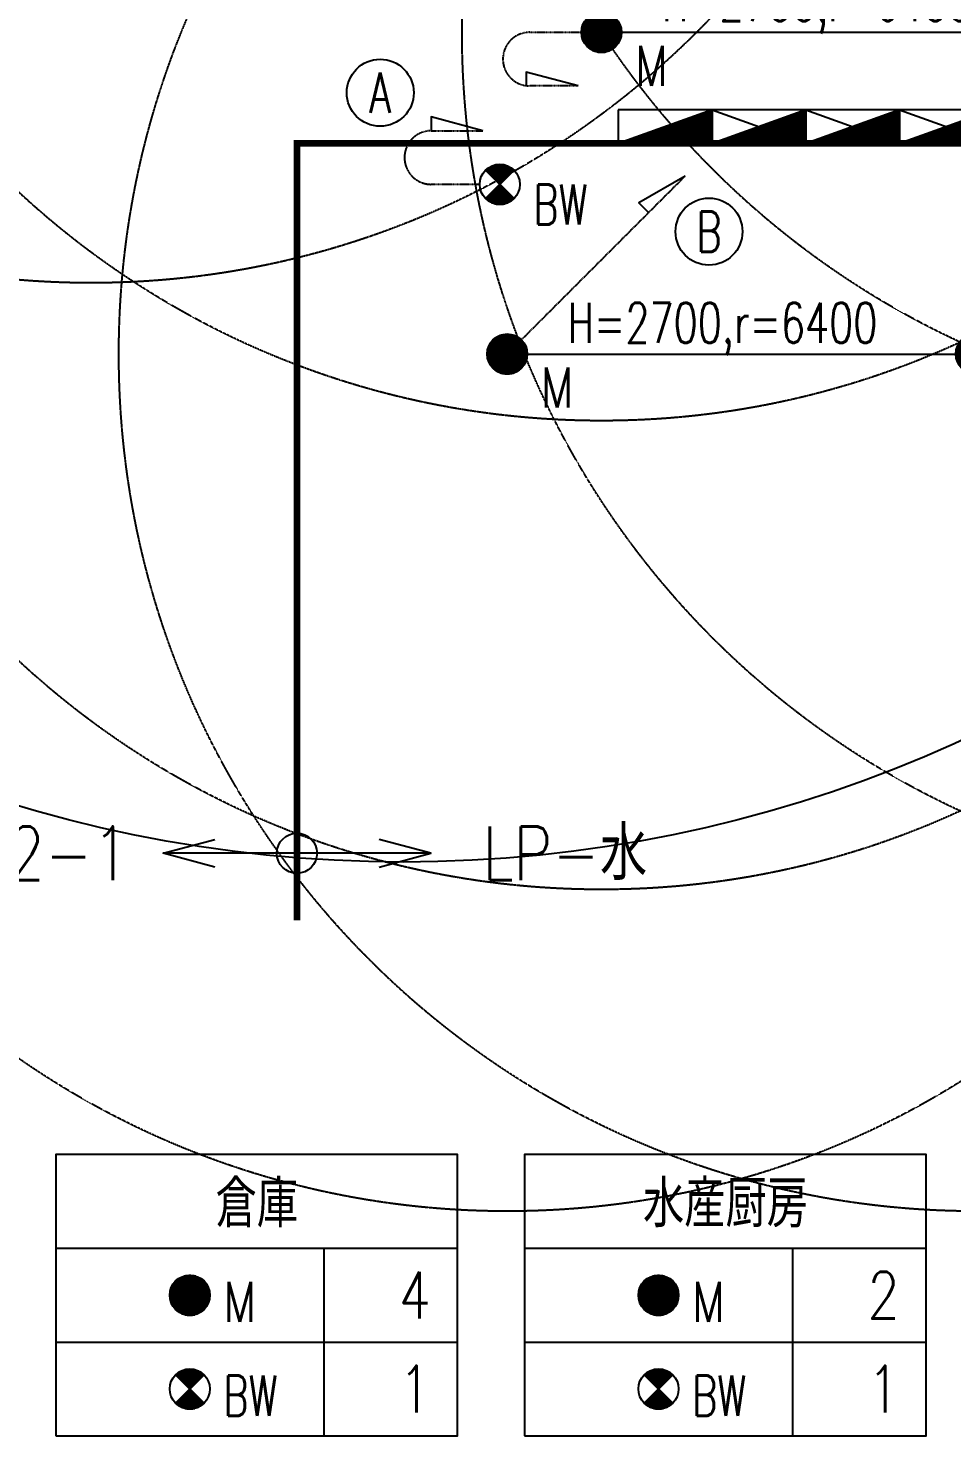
# Model space of a CAD drawing. Header units: millimetres. Extents: x 3825 to 176605, y 1457 to 56850.
# Drawn here: x 111144 to 118042, y 10875 to 21385 of the extents above; entities that cross this region are included whole.
import ezdxf
from ezdxf.enums import TextEntityAlignment as Align

# ---------------------------------------------------------------- set-up
doc = ezdxf.new("R2010")
doc.units = ezdxf.units.MM
doc.header["$LTSCALE"] = 0.2
doc.set_wipeout_variables(frame=1)
for name, pattern in [('CENTER', [50.8, 31.75, -6.35, 6.35, -6.35]), ('HIDDEN2', [4.7625, 3.175, -1.5875]), ('PHANTOM', [63.5, 31.75, -6.35, 6.35, -6.35, 6.35, -6.35])]:
    doc.linetypes.add(name, pattern=pattern)
doc.layers.get('Defpoints').update_dxf_attribs({"color": 5})
for name, color, linetype in [('1_シンボル', 2, 'Continuous'), ('1_回路番号', 4, 'Continuous'), ('1_文字', 3, 'Continuous'), ('1_範囲円', 7, 'HIDDEN2'), ('1_配線_1', 1, 'Continuous'), ('1_配線_4', 1, 'CENTER'), ('1_電源区画', 4, 'Continuous')]:
    doc.layers.add(name, color=color, linetype=linetype)
doc.layers.add('kakure', color=5, linetype='Continuous', plot=False)
doc.styles.get("Standard").update_dxf_attribs({"font": 'simplex.shx', "width": 0.8, "bigfont": 'extfont2.shx'})
pattern_1 = [(0, (-51500, -19500), (0, 3.175), [])]

# ---------------------------------------------------------------- blocks, each defined once
blk = doc.blocks.new('EL-避難口誘導灯')
at = {"linetype": 'ByBlock'}
h = blk.add_hatch(dxfattribs=at)
h.set_pattern_fill('LINE', color=0, style=0)
h.set_pattern_definition(pattern_1)
h.paths.add_polyline_path([(-106, 106), (0, 0), (106, 106, 0.414214)])
h = blk.add_hatch(dxfattribs=at)
h.set_pattern_fill('LINE', color=0, style=0)
h.set_pattern_definition(pattern_1)
h.paths.add_polyline_path([(-106, -106, 0.414214), (106, -106), (0, 0)])
at = {"color": 0, "linetype": 'ByBlock'}
for p, q in [((-106, 106), (106, -106)), ((-106, -106), (106, 106))]:
    blk.add_line(p, q, dxfattribs=at)
blk.add_circle((0, 0), 150, dxfattribs=at)
blk = doc.blocks.new('L-電灯分電盤')
at = {"linetype": 'ByBlock'}
h = blk.add_hatch(dxfattribs=at)
h.set_pattern_fill('LINE', color=0, style=0)
h.set_pattern_definition([(0, (-9550, -23375), (0, 3.175), [])])
h.paths.add_polyline_path([(350, 250), (-350, 0), (350, 0)])
at = {"color": 0, "linetype": 'ByBlock'}
for p, q in [((350, 250), (-350, 0)), ((350, 250), (-350, 250)), ((-350, 250), (-350, 0)), ((350, 0), (350, 250)), ((-350, 0), (350, 0))]:
    blk.add_line(p, q, dxfattribs=at)
blk = doc.blocks.new('B-電灯動力盤 A')
at = {"linetype": 'ByBlock'}
h = blk.add_hatch(dxfattribs=at)
h.set_pattern_fill('LINE', color=0, style=0)
h.set_pattern_definition([(0, (-9500, -23375), (0, 3.175), [])])
h.paths.add_polyline_path([(350, 250), (-350, 0), (350, 0)])
at = {"color": 0, "linetype": 'ByBlock', "lineweight": -2}
blk.add_line((-350, 250), (350, 0), dxfattribs=at)
at = {"color": 0, "linetype": 'ByBlock'}
for p, q in [((350, 250), (-350, 0)), ((350, 250), (-350, 250)), ((-350, 250), (-350, 0)), ((350, 0), (350, 250)), ((-350, 0), (350, 0))]:
    blk.add_line(p, q, dxfattribs=at)
blk = doc.blocks.new('2_非常照明_埋込中天井（H2700R6400）')
at = {"layer": '1_シンボル', "linetype": 'ByBlock'}
h = blk.add_hatch(dxfattribs=at)
h.set_pattern_fill('LINE', color=256, style=0)
h.set_pattern_definition([(0, (-30500, -18700), (0, 3.175), [])])
edge = h.paths.add_edge_path()
edge.add_arc((0, 0), 150, 0, 360)
blk.add_circle((0, 0), 150, dxfattribs=at)
at = {"layer": '1_範囲円'}
blk.add_circle((0, 0), 6400, dxfattribs=at)
at = {"layer": 'kakure'}
blk.add_line((0, 0), (6400, 0), dxfattribs=at)
at = {"layer": 'kakure', "width": 0.7}
blk.add_text('H=2700,r=6400', height=300, dxfattribs=at).set_placement((451, 233), align=Align.MIDDLE_LEFT)

msp = doc.modelspace()

# ---------------------------------------------------------------- hatches: boundary and pattern name
at = {"layer": '1_シンボル', "linetype": 'ByBlock'}
h = msp.add_hatch(dxfattribs=at)
h.set_pattern_fill('LINE', color=256, style=0)
h.set_pattern_definition([(0, (81850.812, -6775.1392), (0, 3.175), [])])
edge = h.paths.add_edge_path()
edge.add_arc((112351, 11925), 150, 0, 360)
h = msp.add_hatch(dxfattribs=at)
h.set_pattern_fill('LINE', color=256, style=0)
h.set_pattern_definition([(0, (85350.812, -6775.1392), (0, 3.175), [])])
edge = h.paths.add_edge_path()
edge.add_arc((115851, 11925), 150, 0, 360)

# ---------------------------------------------------------------- linework, layer by layer
for centre in [(112351, 11925), (115851, 11925)]:
    msp.add_circle(centre, 150, dxfattribs=at)
at = {"layer": '1_文字', "lineweight": -3}
for p, q in [((111351, 12275), (114351, 12275)), ((113351, 12275), (113351, 10875)), ((114851, 12275), (117851, 12275)), ((116851, 12275), (116851, 10875)), ((111351, 11575), (114351, 11575)), ((114851, 11575), (117851, 11575))]:
    msp.add_line(p, q, dxfattribs=at)
for points in [[(111351, 10875), (114351, 10875), (114351, 12975), (111351, 12975)], [(114851, 10875), (117851, 10875), (117851, 12975), (114851, 12975)]]:
    msp.add_lwpolyline(points, close=True, dxfattribs=at)
at = {"layer": '1_配線_1'}
for points in [[(115250, 20954), (114864, 21057), (114864, 20954)], [(114540, 20619), (114154, 20722), (114154, 20619)], [(116050, 20281), (115704, 20081), (115777, 20008)]]:
    msp.add_lwpolyline(points, dxfattribs=at)
at = {"layer": '1_配線_4'}
for p, q in [((114889, 21354), (115275, 21354)), ((115575, 21354), (120634, 21354)), ((115250, 20954), (114889, 20954)), ((114154, 20619), (114540, 20619)), ((114516, 20219), (114154, 20219)), ((114827, 19058), (116050, 20281)), ((114871, 18952), (118071, 18952))]:
    msp.add_line(p, q, dxfattribs=at)
for centre, start, end in [((114889, 21154), 90, 180), ((114889, 21154), 180, 270), ((114154, 20419), 90, 180), ((114154, 20419), 180, 270)]:
    msp.add_arc(centre, 200, start, end, dxfattribs=at)
at = {"layer": '1_電源区画'}
msp.add_line((114151, 15225), (112151, 15225), dxfattribs=at)
at = {"layer": '1_電源区画', "linetype": 'PHANTOM', "const_width": 50}
msp.add_lwpolyline([(113151, 14725), (113151, 20525), (122158, 20525), (122158, 14725)], dxfattribs=at)
at = {"layer": '1_電源区画'}
for points in [[(112537, 15121), (112151, 15225), (112537, 15328)], [(113765, 15121), (114151, 15225), (113765, 15328)]]:
    msp.add_lwpolyline(points, dxfattribs=at)
msp.add_circle((113151, 15225), 150, dxfattribs=at)
at = {"layer": 'Defpoints'}
msp.add_circle((113944, 25159), 10000, dxfattribs=at)

# ---------------------------------------------------------------- block references
at = {"layer": '1_シンボル'}
for name, p in [('2_非常照明_埋込中天井（H2700R6400）', (111613, 25883)), ('2_非常照明_埋込中天井（H2700R6400）', (114721, 18952)), ('2_非常照明_埋込中天井（H2700R6400）', (118221, 18952)), ('B-電灯動力盤 A', (116601, 20525)), ('B-電灯動力盤 A', (117301, 20525)), ('B-電灯動力盤 A', (118001, 20525))]:
    msp.add_blockref(name, p, dxfattribs=at)
at = {"layer": '1_シンボル', "linetype": 'ByBlock', "lineweight": -2}
msp.add_blockref('L-電灯分電盤', (115901, 20525), dxfattribs=at)
at = {"layer": '1_シンボル', "linetype": 'Continuous', "lineweight": 0, "rotation": 180}
for p in [(114666, 20219), (112351, 11225), (115851, 11225)]:
    msp.add_blockref('EL-避難口誘導灯', p, dxfattribs=at)

# ---------------------------------------------------------------- texts
at = {"layer": '1_文字'}
for s, width, p in [('M', 0.8, (115675, 20954)), ('BW', 0.7, (114916, 19919)), ('M', 0.8, (114971, 18552)), ('M', 0.8, (112601, 11725)), ('M', 0.8, (116101, 11725)), ('BW', 0.7, (112601, 11025)), ('BW', 0.7, (116101, 11025))]:
    msp.add_text(s, height=300, dxfattribs=dict(at, width=width)).set_placement(p)
at = {"layer": '1_文字', "lineweight": -3, "width": 0.8}
for s, p in [('倉庫', (112851, 12625)), ('水産厨房', (116351, 12625))]:
    msp.add_text(s, height=350, dxfattribs=at).set_placement(p, align=Align.MIDDLE)
for s, p in [('4', (114151, 11750)), ('2', (117651, 11750)), ('1', (114151, 11050)), ('1', (117651, 11050))]:
    msp.add_text(s, height=350, dxfattribs=at).set_placement(p, align=Align.RIGHT)
at = {"layer": '1_電源区画', "width": 0.8}
for s, p in [('LP-水', (115151, 15225)), ('L-2-1', (111151, 15225))]:
    msp.add_text(s, height=400, dxfattribs=at).set_placement(p, align=Align.MIDDLE_CENTER)

# ---------------------------------------------------------------- next in the draw order: wipeouts: each hides what was drawn before it
msp.add_wipeout([(116228, 20158), (116226, 20158), (116224, 20158), (116222, 20158), (116220, 20158), (116218, 20158), (116217, 20158), (116215, 20158), (116213, 20157), (116211, 20157), (116209, 20157), (116207, 20157), (116206, 20157), (116204, 20157), (116202, 20157), (116200, 20156), (116198, 20156), (116196, 20156), (116195, 20156), (116193, 20156), (116191, 20155), (116189, 20155), (116187, 20155), (116186, 20155), (116184, 20154), (116182, 20154), (116180, 20154), (116178, 20154), (116177, 20153), (116175, 20153), (116173, 20153), (116171, 20152), (116169, 20152), (116168, 20151), (116166, 20151), (116164, 20151), (116162, 20150), (116160, 20150), (116159, 20149), (116157, 20149), (116155, 20148), (116153, 20148), (116151, 20148), (116150, 20147), (116148, 20147), (116146, 20146), (116144, 20145), (116143, 20145), (116141, 20144), (116139, 20144), (116137, 20143), (116136, 20143), (116134, 20142), (116132, 20142), (116131, 20141), (116129, 20140), (116127, 20140), (116125, 20139), (116124, 20138), (116122, 20138), (116120, 20137), (116119, 20136), (116117, 20136), (116115, 20135), (116113, 20134), (116112, 20133), (116110, 20133), (116108, 20132), (116107, 20131), (116105, 20130), (116103, 20130), (116102, 20129), (116100, 20128), (116098, 20127), (116097, 20126), (116095, 20126), (116094, 20125), (116092, 20124), (116090, 20123), (116089, 20122), (116087, 20121), (116086, 20120), (116084, 20120), (116082, 20119), (116081, 20118), (116079, 20117), (116078, 20116), (116076, 20115), (116074, 20114), (116073, 20113), (116071, 20112), (116070, 20111), (116068, 20110), (116067, 20109), (116065, 20108), (116064, 20107), (116062, 20106), (116061, 20105), (116059, 20104), (116058, 20103), (116056, 20102), (116055, 20101), (116053, 20099), (116052, 20098), (116050, 20097), (116049, 20096), (116048, 20095), (116046, 20094), (116045, 20093), (116043, 20091), (116042, 20090), (116040, 20089), (116039, 20088), (116038, 20087), (116036, 20086), (116035, 20084), (116034, 20083), (116032, 20082), (116031, 20081), (116029, 20079), (116028, 20078), (116027, 20077), (116025, 20076), (116024, 20074), (116023, 20073), (116022, 20072), (116020, 20070), (116019, 20069), (116018, 20068), (116016, 20067), (116015, 20065), (116014, 20064), (116013, 20062), (116011, 20061), (116010, 20060), (116009, 20058), (116008, 20057), (116007, 20056), (116005, 20054), (116004, 20053), (116003, 20051), (116002, 20050), (116001, 20049), (116000, 20047), (115999, 20046), (115997, 20044), (115996, 20043), (115995, 20041), (115994, 20040), (115993, 20038), (115992, 20037), (115991, 20035), (115990, 20034), (115989, 20032), (115988, 20031), (115987, 20029), (115986, 20028), (115985, 20026), (115984, 20025), (115983, 20023), (115982, 20022), (115981, 20020), (115980, 20019), (115979, 20017), (115978, 20015), (115977, 20014), (115976, 20012), (115975, 20011), (115974, 20009), (115973, 20007), (115972, 20006), (115972, 20004), (115971, 20003), (115970, 20001), (115969, 19999), (115968, 19998), (115967, 19996), (115967, 19994), (115966, 19993), (115965, 19991), (115964, 19990), (115963, 19988), (115963, 19986), (115962, 19985), (115961, 19983), (115960, 19981), (115960, 19979), (115959, 19978), (115958, 19976), (115958, 19974), (115957, 19973), (115956, 19971), (115956, 19969), (115955, 19968), (115954, 19966), (115954, 19964), (115953, 19962), (115953, 19961), (115952, 19959), (115951, 19957), (115951, 19955), (115950, 19954), (115950, 19952), (115949, 19950), (115949, 19948), (115948, 19947), (115948, 19945), (115947, 19943), (115947, 19941), (115946, 19940), (115946, 19938), (115945, 19936), (115945, 19934), (115944, 19932), (115944, 19931), (115944, 19929), (115943, 19927), (115943, 19925), (115942, 19924), (115942, 19922), (115942, 19920), (115941, 19918), (115941, 19916), (115941, 19915), (115941, 19913), (115940, 19911), (115940, 19909), (115940, 19907), (115939, 19905), (115939, 19904), (115939, 19902), (115939, 19900), (115939, 19898), (115938, 19896), (115938, 19895), (115938, 19893), (115938, 19891), (115938, 19889), (115938, 19887), (115937, 19885), (115937, 19884), (115937, 19882), (115937, 19880), (115937, 19878), (115937, 19876), (115937, 19874), (115937, 19873), (115937, 19871), (115937, 19869), (115937, 19867), (115937, 19865), (115937, 19863), (115937, 19862), (115937, 19860), (115937, 19858), (115937, 19856), (115937, 19854), (115937, 19852), (115937, 19851), (115937, 19849), (115937, 19847), (115938, 19845), (115938, 19843), (115938, 19841), (115938, 19840), (115938, 19838), (115938, 19836), (115939, 19834), (115939, 19832), (115939, 19831), (115939, 19829), (115939, 19827), (115940, 19825), (115940, 19823), (115940, 19821), (115941, 19820), (115941, 19818), (115941, 19816), (115941, 19814), (115942, 19812), (115942, 19811), (115942, 19809), (115943, 19807), (115943, 19805), (115944, 19803), (115944, 19802), (115944, 19800), (115945, 19798), (115945, 19796), (115946, 19795), (115946, 19793), (115947, 19791), (115947, 19789), (115948, 19787), (115948, 19786), (115949, 19784), (115949, 19782), (115950, 19780), (115950, 19779), (115951, 19777), (115951, 19775), (115952, 19773), (115953, 19772), (115953, 19770), (115954, 19768), (115954, 19767), (115955, 19765), (115956, 19763), (115956, 19761), (115957, 19760), (115958, 19758), (115958, 19756), (115959, 19755), (115960, 19753), (115960, 19751), (115961, 19750), (115962, 19748), (115963, 19746), (115963, 19744), (115964, 19743), (115965, 19741), (115966, 19740), (115967, 19738), (115967, 19736), (115968, 19735), (115969, 19733), (115970, 19731), (115971, 19730), (115972, 19728), (115972, 19726), (115973, 19725), (115974, 19723), (115975, 19722), (115976, 19720), (115977, 19718), (115978, 19717), (115979, 19715), (115980, 19714), (115981, 19712), (115982, 19711), (115983, 19709), (115984, 19708), (115985, 19706), (115986, 19705), (115987, 19703), (115988, 19701), (115989, 19700), (115990, 19698), (115991, 19697), (115992, 19695), (115993, 19694), (115994, 19693), (115995, 19691), (115996, 19690), (115997, 19688), (115999, 19687), (116000, 19685), (116001, 19684), (116002, 19682), (116003, 19681), (116004, 19680), (116005, 19678), (116007, 19677), (116008, 19675), (116009, 19674), (116010, 19673), (116011, 19671), (116013, 19670), (116014, 19669), (116015, 19667), (116016, 19666), (116018, 19665), (116019, 19663), (116020, 19662), (116022, 19661), (116023, 19659), (116024, 19658), (116025, 19657), (116027, 19655), (116028, 19654), (116029, 19653), (116031, 19652), (116032, 19650), (116034, 19649), (116035, 19648), (116036, 19647), (116038, 19646), (116039, 19644), (116040, 19643), (116042, 19642), (116043, 19641), (116045, 19640), (116046, 19639), (116048, 19637), (116049, 19636), (116050, 19635), (116052, 19634), (116053, 19633), (116055, 19632), (116056, 19631), (116058, 19630), (116059, 19629), (116061, 19628), (116062, 19627), (116064, 19625), (116065, 19624), (116067, 19623), (116068, 19622), (116070, 19621), (116071, 19620), (116073, 19619), (116074, 19618), (116076, 19617), (116078, 19617), (116079, 19616), (116081, 19615), (116082, 19614), (116084, 19613), (116086, 19612), (116087, 19611), (116089, 19610), (116090, 19609), (116092, 19608), (116094, 19608), (116095, 19607), (116097, 19606), (116098, 19605), (116100, 19604), (116102, 19603), (116103, 19603), (116105, 19602), (116107, 19601), (116108, 19600), (116110, 19600), (116112, 19599), (116113, 19598), (116115, 19597), (116117, 19597), (116119, 19596), (116120, 19595), (116122, 19595), (116124, 19594), (116125, 19593), (116127, 19593), (116129, 19592), (116131, 19591), (116132, 19591), (116134, 19590), (116136, 19590), (116137, 19589), (116139, 19589), (116141, 19588), (116143, 19587), (116144, 19587), (116146, 19586), (116148, 19586), (116150, 19585), (116151, 19585), (116153, 19584), (116155, 19584), (116157, 19583), (116159, 19583), (116160, 19583), (116162, 19582), (116164, 19582), (116166, 19581), (116168, 19581), (116169, 19581), (116171, 19580), (116173, 19580), (116175, 19580), (116177, 19579), (116178, 19579), (116180, 19579), (116182, 19578), (116184, 19578), (116186, 19578), (116187, 19577), (116189, 19577), (116191, 19577), (116193, 19577), (116195, 19576), (116196, 19576), (116198, 19576), (116200, 19576), (116202, 19576), (116204, 19576), (116206, 19575), (116207, 19575), (116209, 19575), (116211, 19575), (116213, 19575), (116215, 19575), (116217, 19575), (116218, 19575), (116220, 19575), (116222, 19575), (116224, 19575), (116226, 19575), (116228, 19575), (116229, 19575), (116231, 19575), (116233, 19575), (116235, 19575), (116237, 19575), (116239, 19575), (116240, 19575), (116242, 19575), (116244, 19575), (116246, 19575), (116248, 19575), (116250, 19575), (116251, 19575), (116253, 19576), (116255, 19576), (116257, 19576), (116259, 19576), (116260, 19576), (116262, 19576), (116264, 19577), (116266, 19577), (116268, 19577), (116270, 19577), (116271, 19578), (116273, 19578), (116275, 19578), (116277, 19579), (116279, 19579), (116280, 19579), (116282, 19580), (116284, 19580), (116286, 19580), (116288, 19581), (116289, 19581), (116291, 19581), (116293, 19582), (116295, 19582), (116297, 19583), (116298, 19583), (116300, 19583), (116302, 19584), (116304, 19584), (116305, 19585), (116307, 19585), (116309, 19586), (116311, 19586), (116312, 19587), (116314, 19587), (116316, 19588), (116318, 19589), (116319, 19589), (116321, 19590), (116323, 19590), (116325, 19591), (116326, 19591), (116328, 19592), (116330, 19593), (116332, 19593), (116333, 19594), (116335, 19595), (116337, 19595), (116338, 19596), (116340, 19597), (116342, 19597), (116343, 19598), (116345, 19599), (116347, 19600), (116348, 19600), (116350, 19601), (116352, 19602), (116353, 19603), (116355, 19603), (116357, 19604), (116358, 19605), (116360, 19606), (116362, 19607), (116363, 19608), (116365, 19608), (116367, 19609), (116368, 19610), (116370, 19611), (116371, 19612), (116373, 19613), (116375, 19614), (116376, 19615), (116378, 19616), (116379, 19617), (116381, 19617), (116382, 19618), (116384, 19619), (116386, 19620), (116387, 19621), (116389, 19622), (116390, 19623), (116392, 19624), (116393, 19625), (116395, 19627), (116396, 19628), (116398, 19629), (116399, 19630), (116401, 19631), (116402, 19632), (116404, 19633), (116405, 19634), (116406, 19635), (116408, 19636), (116409, 19637), (116411, 19639), (116412, 19640), (116414, 19641), (116415, 19642), (116416, 19643), (116418, 19644), (116419, 19646), (116421, 19647), (116422, 19648), (116423, 19649), (116425, 19650), (116426, 19652), (116427, 19653), (116429, 19654), (116430, 19655), (116431, 19657), (116433, 19658), (116434, 19659), (116435, 19661), (116437, 19662), (116438, 19663), (116439, 19665), (116440, 19666), (116442, 19667), (116443, 19669), (116444, 19670), (116445, 19671), (116447, 19673), (116448, 19674), (116449, 19675), (116450, 19677), (116451, 19678), (116453, 19680), (116454, 19681), (116455, 19682), (116456, 19684), (116457, 19685), (116458, 19687), (116459, 19688), (116461, 19690), (116462, 19691), (116463, 19693), (116464, 19694), (116465, 19695), (116466, 19697), (116467, 19698), (116468, 19700), (116469, 19701), (116470, 19703), (116471, 19705), (116472, 19706), (116473, 19708), (116474, 19709), (116475, 19711), (116476, 19712), (116477, 19714), (116478, 19715), (116479, 19717), (116480, 19718), (116481, 19720), (116482, 19722), (116483, 19723), (116484, 19725), (116484, 19726), (116485, 19728), (116486, 19730), (116487, 19731), (116488, 19733), (116489, 19735), (116490, 19736), (116490, 19738), (116491, 19740), (116492, 19741), (116493, 19743), (116494, 19744), (116494, 19746), (116495, 19748), (116496, 19750), (116496, 19751), (116497, 19753), (116498, 19755), (116499, 19756), (116499, 19758), (116500, 19760), (116501, 19761), (116501, 19763), (116502, 19765), (116503, 19767), (116503, 19768), (116504, 19770), (116504, 19772), (116505, 19773), (116506, 19775), (116506, 19777), (116507, 19779), (116507, 19780), (116508, 19782), (116508, 19784), (116509, 19786), (116509, 19787), (116510, 19789), (116510, 19791), (116511, 19793), (116511, 19795), (116512, 19796), (116512, 19798), (116512, 19800), (116513, 19802), (116513, 19803), (116514, 19805), (116514, 19807), (116514, 19809), (116515, 19811), (116515, 19812), (116515, 19814), (116516, 19816), (116516, 19818), (116516, 19820), (116517, 19821), (116517, 19823), (116517, 19825), (116517, 19827), (116518, 19829), (116518, 19831), (116518, 19832), (116518, 19834), (116519, 19836), (116519, 19838), (116519, 19840), (116519, 19841), (116519, 19843), (116519, 19845), (116519, 19847), (116520, 19849), (116520, 19851), (116520, 19852), (116520, 19854), (116520, 19856), (116520, 19858), (116520, 19860), (116520, 19862), (116520, 19863), (116520, 19865), (116520, 19867), (116520, 19869), (116520, 19871), (116520, 19873), (116520, 19874), (116520, 19876), (116520, 19878), (116520, 19880), (116520, 19882), (116520, 19884), (116519, 19885), (116519, 19887), (116519, 19889), (116519, 19891), (116519, 19893), (116519, 19895), (116519, 19896), (116518, 19898), (116518, 19900), (116518, 19902), (116518, 19904), (116517, 19905), (116517, 19907), (116517, 19909), (116517, 19911), (116516, 19913), (116516, 19915), (116516, 19916), (116515, 19918), (116515, 19920), (116515, 19922), (116514, 19924), (116514, 19925), (116514, 19927), (116513, 19929), (116513, 19931), (116512, 19932), (116512, 19934), (116512, 19936), (116511, 19938), (116511, 19940), (116510, 19941), (116510, 19943), (116509, 19945), (116509, 19947), (116508, 19948), (116508, 19950), (116507, 19952), (116507, 19954), (116506, 19955), (116506, 19957), (116505, 19959), (116504, 19961), (116504, 19962), (116503, 19964), (116503, 19966), (116502, 19968), (116501, 19969), (116501, 19971), (116500, 19973), (116499, 19974), (116499, 19976), (116498, 19978), (116497, 19979), (116496, 19981), (116496, 19983), (116495, 19985), (116494, 19986), (116494, 19988), (116493, 19990), (116492, 19991), (116491, 19993), (116490, 19994), (116490, 19996), (116489, 19998), (116488, 19999), (116487, 20001), (116486, 20003), (116485, 20004), (116484, 20006), (116484, 20007), (116483, 20009), (116482, 20011), (116481, 20012), (116480, 20014), (116479, 20015), (116478, 20017), (116477, 20019), (116476, 20020), (116475, 20022), (116474, 20023), (116473, 20025), (116472, 20026), (116471, 20028), (116470, 20029), (116469, 20031), (116468, 20032), (116467, 20034), (116466, 20035), (116465, 20037), (116464, 20038), (116463, 20040), (116462, 20041), (116461, 20043), (116459, 20044), (116458, 20046), (116457, 20047), (116456, 20049), (116455, 20050), (116454, 20051), (116453, 20053), (116451, 20054), (116450, 20056), (116449, 20057), (116448, 20058), (116447, 20060), (116445, 20061), (116444, 20062), (116443, 20064), (116442, 20065), (116440, 20067), (116439, 20068), (116438, 20069), (116437, 20070), (116435, 20072), (116434, 20073), (116433, 20074), (116431, 20076), (116430, 20077), (116429, 20078), (116427, 20079), (116426, 20081), (116425, 20082), (116423, 20083), (116422, 20084), (116421, 20086), (116419, 20087), (116418, 20088), (116416, 20089), (116415, 20090), (116414, 20091), (116412, 20093), (116411, 20094), (116409, 20095), (116408, 20096), (116406, 20097), (116405, 20098), (116404, 20099), (116402, 20101), (116401, 20102), (116399, 20103), (116398, 20104), (116396, 20105), (116395, 20106), (116393, 20107), (116392, 20108), (116390, 20109), (116389, 20110), (116387, 20111), (116386, 20112), (116384, 20113), (116382, 20114), (116381, 20115), (116379, 20116), (116378, 20117), (116376, 20118), (116375, 20119), (116373, 20120), (116371, 20120), (116370, 20121), (116368, 20122), (116367, 20123), (116365, 20124), (116363, 20125), (116362, 20126), (116360, 20126), (116358, 20127), (116357, 20128), (116355, 20129), (116353, 20130), (116352, 20130), (116350, 20131), (116348, 20132), (116347, 20133), (116345, 20133), (116343, 20134), (116342, 20135), (116340, 20136), (116338, 20136), (116337, 20137), (116335, 20138), (116333, 20138), (116332, 20139), (116330, 20140), (116328, 20140), (116326, 20141), (116325, 20142), (116323, 20142), (116321, 20143), (116319, 20143), (116318, 20144), (116316, 20144), (116314, 20145), (116312, 20145), (116311, 20146), (116309, 20147), (116307, 20147), (116305, 20148), (116304, 20148), (116302, 20148), (116300, 20149), (116298, 20149), (116297, 20150), (116295, 20150), (116293, 20151), (116291, 20151), (116289, 20151), (116288, 20152), (116286, 20152), (116284, 20153), (116282, 20153), (116280, 20153), (116279, 20154), (116277, 20154), (116275, 20154), (116273, 20154), (116271, 20155), (116270, 20155), (116268, 20155), (116266, 20155), (116264, 20156), (116262, 20156), (116260, 20156), (116259, 20156), (116257, 20156), (116255, 20157), (116253, 20157), (116251, 20157), (116250, 20157), (116248, 20157), (116246, 20157), (116244, 20157), (116242, 20158), (116240, 20158), (116239, 20158), (116237, 20158), (116235, 20158), (116233, 20158), (116231, 20158), (116229, 20158)])

# ---------------------------------------------------------------- next in the draw order: linework, layer by layer
at = {"layer": '1_回路番号'}
msp.add_circle((116228, 19866), 250, dxfattribs=at)

# ---------------------------------------------------------------- next in the draw order: block references
at = {"layer": '1_シンボル'}
for p in [(120784, 24854), (115425, 21354), (120784, 21354)]:
    msp.add_blockref('2_非常照明_埋込中天井（H2700R6400）', p, dxfattribs=at)

# ---------------------------------------------------------------- next in the draw order: texts
at = {"layer": '1_回路番号', "linetype": 'Continuous', "lineweight": 0, "width": 0.7}
msp.add_text('B', height=300, dxfattribs=at).set_placement((116228, 19866), align=Align.MIDDLE)

# ---------------------------------------------------------------- next in the draw order: wipeouts: each hides what was drawn before it
msp.add_wipeout([(113772, 21194), (113770, 21194), (113768, 21194), (113767, 21194), (113765, 21194), (113763, 21194), (113761, 21194), (113759, 21194), (113757, 21194), (113756, 21194), (113754, 21194), (113752, 21194), (113750, 21193), (113748, 21193), (113746, 21193), (113745, 21193), (113743, 21193), (113741, 21193), (113739, 21192), (113737, 21192), (113735, 21192), (113734, 21192), (113732, 21191), (113730, 21191), (113728, 21191), (113726, 21191), (113725, 21190), (113723, 21190), (113721, 21190), (113719, 21189), (113717, 21189), (113716, 21189), (113714, 21188), (113712, 21188), (113710, 21187), (113708, 21187), (113707, 21187), (113705, 21186), (113703, 21186), (113701, 21185), (113700, 21185), (113698, 21184), (113696, 21184), (113694, 21183), (113692, 21183), (113691, 21182), (113689, 21182), (113687, 21181), (113685, 21181), (113684, 21180), (113682, 21180), (113680, 21179), (113678, 21179), (113677, 21178), (113675, 21177), (113673, 21177), (113672, 21176), (113670, 21175), (113668, 21175), (113666, 21174), (113665, 21173), (113663, 21173), (113661, 21172), (113660, 21171), (113658, 21171), (113656, 21170), (113655, 21169), (113653, 21168), (113651, 21168), (113650, 21167), (113648, 21166), (113646, 21165), (113645, 21165), (113643, 21164), (113641, 21163), (113640, 21162), (113638, 21161), (113636, 21160), (113635, 21160), (113633, 21159), (113632, 21158), (113630, 21157), (113628, 21156), (113627, 21155), (113625, 21154), (113624, 21153), (113622, 21152), (113621, 21151), (113619, 21150), (113617, 21149), (113616, 21148), (113614, 21147), (113613, 21146), (113611, 21145), (113610, 21144), (113608, 21143), (113607, 21142), (113605, 21141), (113604, 21140), (113602, 21139), (113601, 21138), (113599, 21137), (113598, 21136), (113596, 21135), (113595, 21134), (113593, 21133), (113592, 21131), (113591, 21130), (113589, 21129), (113588, 21128), (113586, 21127), (113585, 21126), (113584, 21124), (113582, 21123), (113581, 21122), (113579, 21121), (113578, 21120), (113577, 21118), (113575, 21117), (113574, 21116), (113573, 21115), (113571, 21113), (113570, 21112), (113569, 21111), (113567, 21110), (113566, 21108), (113565, 21107), (113564, 21106), (113562, 21104), (113561, 21103), (113560, 21102), (113558, 21100), (113557, 21099), (113556, 21098), (113555, 21096), (113554, 21095), (113552, 21093), (113551, 21092), (113550, 21091), (113549, 21089), (113548, 21088), (113546, 21086), (113545, 21085), (113544, 21084), (113543, 21082), (113542, 21081), (113541, 21079), (113540, 21078), (113539, 21076), (113538, 21075), (113536, 21073), (113535, 21072), (113534, 21070), (113533, 21069), (113532, 21067), (113531, 21066), (113530, 21064), (113529, 21063), (113528, 21061), (113527, 21060), (113526, 21058), (113525, 21057), (113524, 21055), (113523, 21053), (113522, 21052), (113521, 21050), (113521, 21049), (113520, 21047), (113519, 21046), (113518, 21044), (113517, 21042), (113516, 21041), (113515, 21039), (113514, 21037), (113514, 21036), (113513, 21034), (113512, 21033), (113511, 21031), (113510, 21029), (113509, 21028), (113509, 21026), (113508, 21024), (113507, 21023), (113506, 21021), (113506, 21019), (113505, 21018), (113504, 21016), (113503, 21014), (113503, 21013), (113502, 21011), (113501, 21009), (113501, 21007), (113500, 21006), (113499, 21004), (113499, 21002), (113498, 21001), (113498, 20999), (113497, 20997), (113496, 20995), (113496, 20994), (113495, 20992), (113495, 20990), (113494, 20988), (113494, 20987), (113493, 20985), (113493, 20983), (113492, 20981), (113492, 20980), (113491, 20978), (113491, 20976), (113490, 20974), (113490, 20973), (113489, 20971), (113489, 20969), (113489, 20967), (113488, 20965), (113488, 20964), (113487, 20962), (113487, 20960), (113487, 20958), (113486, 20956), (113486, 20955), (113486, 20953), (113485, 20951), (113485, 20949), (113485, 20947), (113484, 20946), (113484, 20944), (113484, 20942), (113484, 20940), (113483, 20938), (113483, 20936), (113483, 20935), (113483, 20933), (113483, 20931), (113483, 20929), (113482, 20927), (113482, 20926), (113482, 20924), (113482, 20922), (113482, 20920), (113482, 20918), (113482, 20916), (113482, 20915), (113481, 20913), (113481, 20911), (113481, 20909), (113481, 20907), (113481, 20905), (113481, 20904), (113481, 20902), (113481, 20900), (113481, 20898), (113481, 20896), (113481, 20894), (113481, 20893), (113482, 20891), (113482, 20889), (113482, 20887), (113482, 20885), (113482, 20883), (113482, 20882), (113482, 20880), (113482, 20878), (113483, 20876), (113483, 20874), (113483, 20872), (113483, 20871), (113483, 20869), (113483, 20867), (113484, 20865), (113484, 20863), (113484, 20862), (113484, 20860), (113485, 20858), (113485, 20856), (113485, 20854), (113486, 20852), (113486, 20851), (113486, 20849), (113487, 20847), (113487, 20845), (113487, 20843), (113488, 20842), (113488, 20840), (113489, 20838), (113489, 20836), (113489, 20835), (113490, 20833), (113490, 20831), (113491, 20829), (113491, 20827), (113492, 20826), (113492, 20824), (113493, 20822), (113493, 20820), (113494, 20819), (113494, 20817), (113495, 20815), (113495, 20813), (113496, 20812), (113496, 20810), (113497, 20808), (113498, 20806), (113498, 20805), (113499, 20803), (113499, 20801), (113500, 20800), (113501, 20798), (113501, 20796), (113502, 20794), (113503, 20793), (113503, 20791), (113504, 20789), (113505, 20788), (113506, 20786), (113506, 20784), (113507, 20783), (113508, 20781), (113509, 20779), (113509, 20778), (113510, 20776), (113511, 20774), (113512, 20773), (113513, 20771), (113514, 20769), (113514, 20768), (113515, 20766), (113516, 20765), (113517, 20763), (113518, 20761), (113519, 20760), (113520, 20758), (113521, 20757), (113521, 20755), (113522, 20753), (113523, 20752), (113524, 20750), (113525, 20749), (113526, 20747), (113527, 20746), (113528, 20744), (113529, 20743), (113530, 20741), (113531, 20739), (113532, 20738), (113533, 20736), (113534, 20735), (113535, 20733), (113536, 20732), (113538, 20730), (113539, 20729), (113540, 20728), (113541, 20726), (113542, 20725), (113543, 20723), (113544, 20722), (113545, 20720), (113546, 20719), (113548, 20717), (113549, 20716), (113550, 20715), (113551, 20713), (113552, 20712), (113554, 20710), (113555, 20709), (113556, 20708), (113557, 20706), (113558, 20705), (113560, 20704), (113561, 20702), (113562, 20701), (113564, 20700), (113565, 20698), (113566, 20697), (113567, 20696), (113569, 20694), (113570, 20693), (113571, 20692), (113573, 20691), (113574, 20689), (113575, 20688), (113577, 20687), (113578, 20686), (113579, 20684), (113581, 20683), (113582, 20682), (113584, 20681), (113585, 20680), (113586, 20678), (113588, 20677), (113589, 20676), (113591, 20675), (113592, 20674), (113593, 20673), (113595, 20672), (113596, 20670), (113598, 20669), (113599, 20668), (113601, 20667), (113602, 20666), (113604, 20665), (113605, 20664), (113607, 20663), (113608, 20662), (113610, 20661), (113611, 20660), (113613, 20659), (113614, 20658), (113616, 20657), (113617, 20656), (113619, 20655), (113621, 20654), (113622, 20653), (113624, 20652), (113625, 20651), (113627, 20650), (113628, 20649), (113630, 20648), (113632, 20647), (113633, 20647), (113635, 20646), (113636, 20645), (113638, 20644), (113640, 20643), (113641, 20642), (113643, 20642), (113645, 20641), (113646, 20640), (113648, 20639), (113650, 20638), (113651, 20638), (113653, 20637), (113655, 20636), (113656, 20635), (113658, 20635), (113660, 20634), (113661, 20633), (113663, 20632), (113665, 20632), (113666, 20631), (113668, 20630), (113670, 20630), (113672, 20629), (113673, 20629), (113675, 20628), (113677, 20627), (113678, 20627), (113680, 20626), (113682, 20626), (113684, 20625), (113685, 20624), (113687, 20624), (113689, 20623), (113691, 20623), (113692, 20622), (113694, 20622), (113696, 20621), (113698, 20621), (113700, 20620), (113701, 20620), (113703, 20619), (113705, 20619), (113707, 20619), (113708, 20618), (113710, 20618), (113712, 20617), (113714, 20617), (113716, 20617), (113717, 20616), (113719, 20616), (113721, 20616), (113723, 20615), (113725, 20615), (113726, 20615), (113728, 20614), (113730, 20614), (113732, 20614), (113734, 20614), (113735, 20613), (113737, 20613), (113739, 20613), (113741, 20613), (113743, 20613), (113745, 20612), (113746, 20612), (113748, 20612), (113750, 20612), (113752, 20612), (113754, 20612), (113756, 20611), (113757, 20611), (113759, 20611), (113761, 20611), (113763, 20611), (113765, 20611), (113767, 20611), (113768, 20611), (113770, 20611), (113772, 20611), (113774, 20611), (113776, 20611), (113778, 20611), (113779, 20611), (113781, 20611), (113783, 20611), (113785, 20611), (113787, 20611), (113789, 20611), (113790, 20611), (113792, 20612), (113794, 20612), (113796, 20612), (113798, 20612), (113800, 20612), (113801, 20612), (113803, 20613), (113805, 20613), (113807, 20613), (113809, 20613), (113810, 20613), (113812, 20614), (113814, 20614), (113816, 20614), (113818, 20614), (113819, 20615), (113821, 20615), (113823, 20615), (113825, 20616), (113827, 20616), (113829, 20616), (113830, 20617), (113832, 20617), (113834, 20617), (113836, 20618), (113837, 20618), (113839, 20619), (113841, 20619), (113843, 20619), (113845, 20620), (113846, 20620), (113848, 20621), (113850, 20621), (113852, 20622), (113853, 20622), (113855, 20623), (113857, 20623), (113859, 20624), (113860, 20624), (113862, 20625), (113864, 20626), (113866, 20626), (113867, 20627), (113869, 20627), (113871, 20628), (113873, 20629), (113874, 20629), (113876, 20630), (113878, 20630), (113879, 20631), (113881, 20632), (113883, 20632), (113885, 20633), (113886, 20634), (113888, 20635), (113890, 20635), (113891, 20636), (113893, 20637), (113895, 20638), (113896, 20638), (113898, 20639), (113900, 20640), (113901, 20641), (113903, 20642), (113905, 20642), (113906, 20643), (113908, 20644), (113909, 20645), (113911, 20646), (113913, 20647), (113914, 20647), (113916, 20648), (113917, 20649), (113919, 20650), (113921, 20651), (113922, 20652), (113924, 20653), (113925, 20654), (113927, 20655), (113928, 20656), (113930, 20657), (113932, 20658), (113933, 20659), (113935, 20660), (113936, 20661), (113938, 20662), (113939, 20663), (113941, 20664), (113942, 20665), (113944, 20666), (113945, 20667), (113947, 20668), (113948, 20669), (113950, 20670), (113951, 20672), (113952, 20673), (113954, 20674), (113955, 20675), (113957, 20676), (113958, 20677), (113960, 20678), (113961, 20680), (113962, 20681), (113964, 20682), (113965, 20683), (113967, 20684), (113968, 20686), (113969, 20687), (113971, 20688), (113972, 20689), (113973, 20691), (113975, 20692), (113976, 20693), (113977, 20694), (113979, 20696), (113980, 20697), (113981, 20698), (113982, 20700), (113984, 20701), (113985, 20702), (113986, 20704), (113987, 20705), (113989, 20706), (113990, 20708), (113991, 20709), (113992, 20710), (113994, 20712), (113995, 20713), (113996, 20715), (113997, 20716), (113998, 20717), (113999, 20719), (114001, 20720), (114002, 20722), (114003, 20723), (114004, 20725), (114005, 20726), (114006, 20728), (114007, 20729), (114008, 20730), (114009, 20732), (114011, 20733), (114012, 20735), (114013, 20736), (114014, 20738), (114015, 20739), (114016, 20741), (114017, 20743), (114018, 20744), (114019, 20746), (114020, 20747), (114021, 20749), (114022, 20750), (114023, 20752), (114024, 20753), (114024, 20755), (114025, 20757), (114026, 20758), (114027, 20760), (114028, 20761), (114029, 20763), (114030, 20765), (114031, 20766), (114032, 20768), (114032, 20769), (114033, 20771), (114034, 20773), (114035, 20774), (114036, 20776), (114036, 20778), (114037, 20779), (114038, 20781), (114039, 20783), (114040, 20784), (114040, 20786), (114041, 20788), (114042, 20789), (114042, 20791), (114043, 20793), (114044, 20794), (114044, 20796), (114045, 20798), (114046, 20800), (114046, 20801), (114047, 20803), (114048, 20805), (114048, 20806), (114049, 20808), (114049, 20810), (114050, 20812), (114051, 20813), (114051, 20815), (114052, 20817), (114052, 20819), (114053, 20820), (114053, 20822), (114054, 20824), (114054, 20826), (114055, 20827), (114055, 20829), (114056, 20831), (114056, 20833), (114057, 20835), (114057, 20836), (114057, 20838), (114058, 20840), (114058, 20842), (114059, 20843), (114059, 20845), (114059, 20847), (114060, 20849), (114060, 20851), (114060, 20852), (114061, 20854), (114061, 20856), (114061, 20858), (114061, 20860), (114062, 20862), (114062, 20863), (114062, 20865), (114062, 20867), (114063, 20869), (114063, 20871), (114063, 20872), (114063, 20874), (114063, 20876), (114064, 20878), (114064, 20880), (114064, 20882), (114064, 20883), (114064, 20885), (114064, 20887), (114064, 20889), (114064, 20891), (114064, 20893), (114065, 20894), (114065, 20896), (114065, 20898), (114065, 20900), (114065, 20902), (114065, 20904), (114065, 20905), (114065, 20907), (114065, 20909), (114065, 20911), (114064, 20913), (114064, 20915), (114064, 20916), (114064, 20918), (114064, 20920), (114064, 20922), (114064, 20924), (114064, 20926), (114064, 20927), (114063, 20929), (114063, 20931), (114063, 20933), (114063, 20935), (114063, 20936), (114062, 20938), (114062, 20940), (114062, 20942), (114062, 20944), (114061, 20946), (114061, 20947), (114061, 20949), (114061, 20951), (114060, 20953), (114060, 20955), (114060, 20956), (114059, 20958), (114059, 20960), (114059, 20962), (114058, 20964), (114058, 20965), (114057, 20967), (114057, 20969), (114057, 20971), (114056, 20973), (114056, 20974), (114055, 20976), (114055, 20978), (114054, 20980), (114054, 20981), (114053, 20983), (114053, 20985), (114052, 20987), (114052, 20988), (114051, 20990), (114051, 20992), (114050, 20994), (114049, 20995), (114049, 20997), (114048, 20999), (114048, 21001), (114047, 21002), (114046, 21004), (114046, 21006), (114045, 21007), (114044, 21009), (114044, 21011), (114043, 21013), (114042, 21014), (114042, 21016), (114041, 21018), (114040, 21019), (114040, 21021), (114039, 21023), (114038, 21024), (114037, 21026), (114036, 21028), (114036, 21029), (114035, 21031), (114034, 21033), (114033, 21034), (114032, 21036), (114032, 21037), (114031, 21039), (114030, 21041), (114029, 21042), (114028, 21044), (114027, 21046), (114026, 21047), (114025, 21049), (114024, 21050), (114024, 21052), (114023, 21053), (114022, 21055), (114021, 21057), (114020, 21058), (114019, 21060), (114018, 21061), (114017, 21063), (114016, 21064), (114015, 21066), (114014, 21067), (114013, 21069), (114012, 21070), (114011, 21072), (114009, 21073), (114008, 21075), (114007, 21076), (114006, 21078), (114005, 21079), (114004, 21081), (114003, 21082), (114002, 21084), (114001, 21085), (113999, 21086), (113998, 21088), (113997, 21089), (113996, 21091), (113995, 21092), (113994, 21093), (113992, 21095), (113991, 21096), (113990, 21098), (113989, 21099), (113987, 21100), (113986, 21102), (113985, 21103), (113984, 21104), (113982, 21106), (113981, 21107), (113980, 21108), (113979, 21110), (113977, 21111), (113976, 21112), (113975, 21113), (113973, 21115), (113972, 21116), (113971, 21117), (113969, 21118), (113968, 21120), (113967, 21121), (113965, 21122), (113964, 21123), (113962, 21124), (113961, 21126), (113960, 21127), (113958, 21128), (113957, 21129), (113955, 21130), (113954, 21131), (113952, 21133), (113951, 21134), (113950, 21135), (113948, 21136), (113947, 21137), (113945, 21138), (113944, 21139), (113942, 21140), (113941, 21141), (113939, 21142), (113938, 21143), (113936, 21144), (113935, 21145), (113933, 21146), (113932, 21147), (113930, 21148), (113928, 21149), (113927, 21150), (113925, 21151), (113924, 21152), (113922, 21153), (113921, 21154), (113919, 21155), (113917, 21156), (113916, 21157), (113914, 21158), (113913, 21159), (113911, 21160), (113909, 21160), (113908, 21161), (113906, 21162), (113905, 21163), (113903, 21164), (113901, 21165), (113900, 21165), (113898, 21166), (113896, 21167), (113895, 21168), (113893, 21168), (113891, 21169), (113890, 21170), (113888, 21171), (113886, 21171), (113885, 21172), (113883, 21173), (113881, 21173), (113879, 21174), (113878, 21175), (113876, 21175), (113874, 21176), (113873, 21177), (113871, 21177), (113869, 21178), (113867, 21179), (113866, 21179), (113864, 21180), (113862, 21180), (113860, 21181), (113859, 21181), (113857, 21182), (113855, 21182), (113853, 21183), (113852, 21183), (113850, 21184), (113848, 21184), (113846, 21185), (113845, 21185), (113843, 21186), (113841, 21186), (113839, 21187), (113837, 21187), (113836, 21187), (113834, 21188), (113832, 21188), (113830, 21189), (113829, 21189), (113827, 21189), (113825, 21190), (113823, 21190), (113821, 21190), (113819, 21191), (113818, 21191), (113816, 21191), (113814, 21191), (113812, 21192), (113810, 21192), (113809, 21192), (113807, 21192), (113805, 21193), (113803, 21193), (113801, 21193), (113800, 21193), (113798, 21193), (113796, 21193), (113794, 21194), (113792, 21194), (113790, 21194), (113789, 21194), (113787, 21194), (113785, 21194), (113783, 21194), (113781, 21194), (113779, 21194), (113778, 21194), (113776, 21194), (113774, 21194)])

# ---------------------------------------------------------------- next in the draw order: linework, layer by layer
at = {"layer": '1_回路番号'}
msp.add_circle((113773, 20903), 250, dxfattribs=at)

# ---------------------------------------------------------------- next in the draw order: block references
at = {"layer": '1_シンボル'}
msp.add_blockref('2_非常照明_埋込中天井（H2700R6400）', (115425, 24854), dxfattribs=at)

# ---------------------------------------------------------------- next in the draw order: texts
at = {"layer": '1_回路番号', "linetype": 'Continuous', "lineweight": 0, "width": 0.7}
msp.add_text('A', height=300, dxfattribs=at).set_placement((113773, 20903), align=Align.MIDDLE)

doc.saveas('drawing.dxf')
